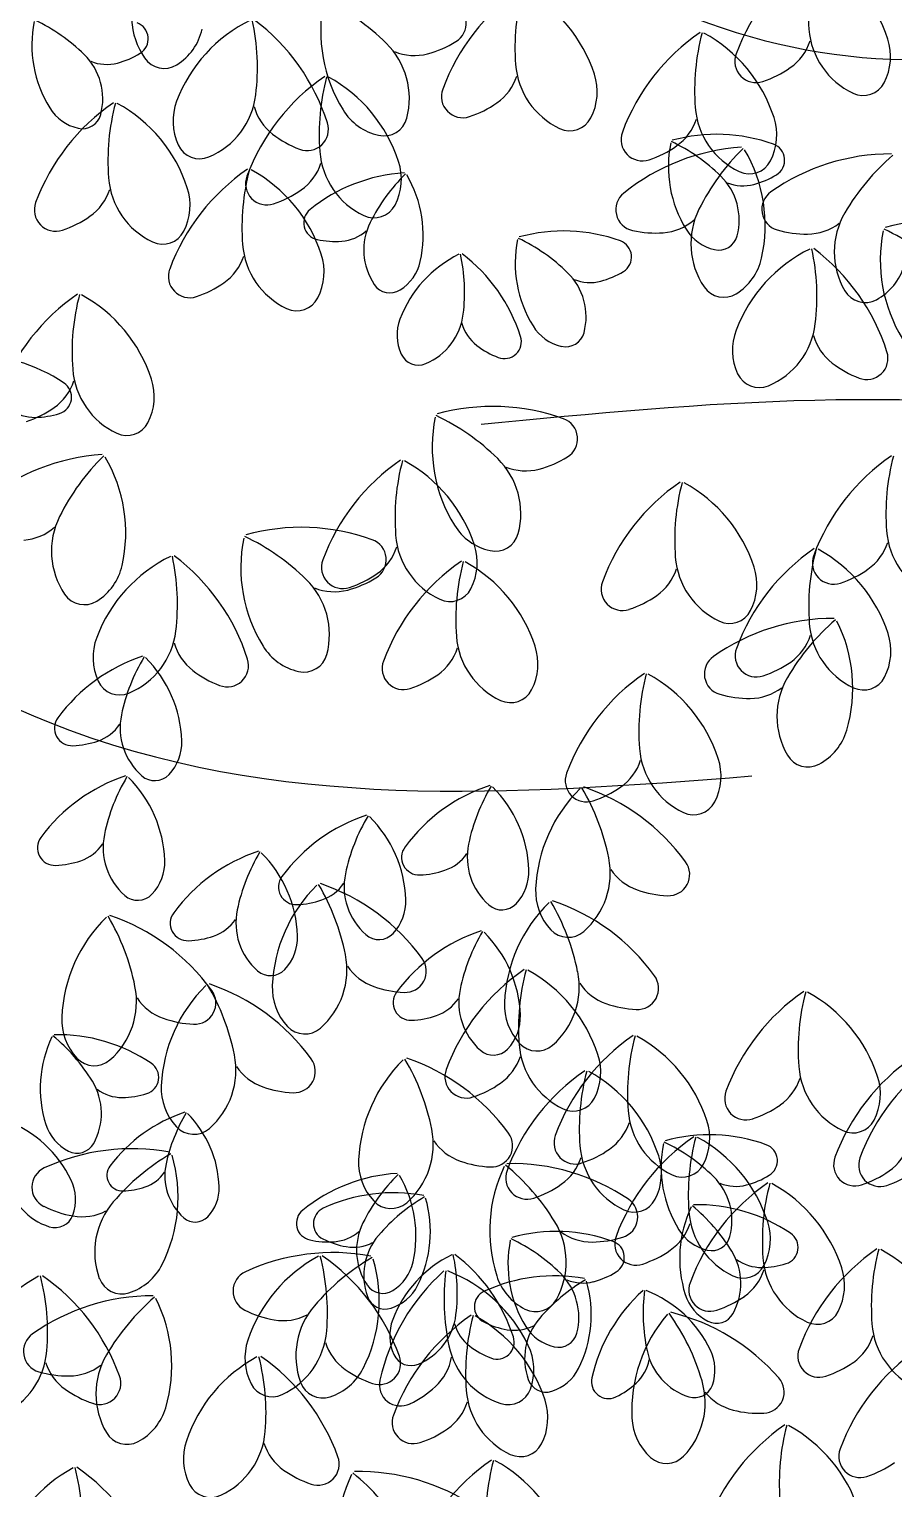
# Model space of a CAD drawing. Header units: millimetres. Extents: x 87938 to 265635, y 330093 to 434310.
# Drawn here: x 131349 to 131834, y 386126 to 386945 of the extents above; entities that cross this region are included whole.
import ezdxf

# ---------------------------------------------------------------- set-up
doc = ezdxf.new("R2010")
doc.units = ezdxf.units.MM

# ---------------------------------------------------------------- blocks, each defined once
blk = doc.blocks.new('A$C375B4AEE')
for centre, radius, start, end in [((3384.62, 5367.08), 117.21, 124.4099, 159.68568), ((3442.06, 5431.2), 126.82, 165.1974, 184.33018), ((3280.3, 5390.06), 83.66, 18.11828, 61.26609), ((2978.68, 5429.72), 43.37, 153.55975, 213.93822), ((3219.98, 5347.34), 117.21, 124.40991, 159.68568), ((3277.42, 5411.46), 126.82, 165.19739, 184.33018), ((3115.66, 5370.32), 83.66, 18.11828, 61.26609), ((3125.25, 5420.37), 83.66, 168.57019, 211.71798), ((2989.48, 5323.29), 126.82, 45.50611, 64.63896), ((3111.28, 5424.86), 11.93, 301.22092, 70.15068), ((2946.41, 5412.68), 66.93, 168.57017, 211.71799), ((2837.79, 5335.02), 101.45, 45.50612, 64.63893), ((2935.23, 5416.27), 9.54, 301.22097, 70.15077), ((3038.96, 5351.61), 83.66, 116.13134, 159.27912), ((2879.23, 5400.05), 126.82, 353.06731, 12.2001), ((2933.71, 5333.39), 117.21, 17.71178, 52.98751), ((2944, 5428.61), 31.77, 301.93249, 347.34798), ((3320.79, 5323.15), 117.21, 124.40991, 159.68568), ((3378.23, 5387.27), 126.82, 165.1974, 184.33018), ((3216.47, 5346.13), 83.66, 18.11828, 61.26609), ((3358.85, 5424.9), 43.37, 184.33018, 244.70863), ((3329.62, 5406.19), 31.77, 332.7028, 18.11842), ((2884.58, 5382.64), 34.69, 345.12756, 45.5061), ((2915.46, 5448.2), 47.1, 284.76883, 301.65603), ((3047.96, 5382.82), 43.37, 345.12777, 45.50616), ((3094.03, 5436.44), 29.57, 247.9291, 284.76879), ((3086.56, 5464.77), 58.87, 284.76883, 301.65603), ((3285.88, 5403.63), 11.93, 159.68548, 288.61535), ((3288.15, 5424.28), 29.57, 305.06741, 341.90735), ((2921.44, 5425.54), 23.65, 247.92911, 284.76879), ((2953.76, 5412.95), 13.32, 213.93831, 301.9325), ((3194.21, 5405.16), 43.37, 184.33018, 244.70863), ((3271.32, 5448.26), 58.87, 288.18028, 305.06753), ((3110.07, 5298.43), 117.21, 124.40991, 159.68568), ((3167.51, 5362.55), 126.82, 165.19739, 184.33018), ((3005.75, 5321.41), 83.66, 18.11828, 61.26609), ((3123.52, 5404.53), 29.57, 305.06741, 341.90735), ((3164.98, 5386.45), 31.77, 332.70281, 18.11841), ((3346.01, 5397.73), 13.32, 244.70857, 332.70271), ((2962.08, 5389.98), 43.37, 292.68876, 353.06731), ((3121.24, 5383.89), 11.93, 159.68548, 288.61535), ((2991.51, 5283.67), 117.21, 124.40989, 159.68567), ((2911.1, 5390.86), 25.42, 211.71809, 257.13338), ((3048.96, 5347.79), 126.82, 165.1974, 184.33018), ((2887.2, 5306.64), 83.66, 18.11828, 61.26612), ((2990.43, 5369.96), 31.77, 159.27914, 204.69471), ((3032.67, 5386.15), 29.57, 195.49015, 232.33003), ((3081.11, 5393.09), 31.77, 211.71802, 257.13344), ((3106.68, 5428.52), 58.87, 288.18028, 305.06753), ((3295.02, 5380.97), 43.37, 184.33018, 244.70863), ((2907.81, 5376.47), 10.66, 257.13332, 345.12751), ((3034, 5365.42), 11.93, 248.78218, 17.71199), ((3077, 5375.1), 13.32, 257.13344, 345.12771), ((3181.37, 5377.99), 13.32, 244.70857, 332.70275), ((3224.32, 5380.35), 29.57, 305.06741, 341.90735), ((3265.79, 5362.26), 31.77, 332.70281, 18.11841), ((3050.57, 5409.34), 58.87, 232.32996, 249.21713), ((3222.05, 5359.7), 11.93, 159.68548, 288.61535), ((3303.61, 5344.54), 66.93, 168.57017, 211.71799), ((3194.99, 5266.87), 101.45, 45.50614, 64.63893), ((3263.83, 5268.9), 93.77, 70.15065, 105.42638), ((2973.66, 5362.26), 13.32, 204.69451, 292.68898), ((3084.3, 5356.25), 43.37, 184.33018, 244.70863), ((3285.26, 5238.4), 117.21, 93.63962, 128.91536), ((3207.49, 5404.33), 58.87, 288.18028, 305.06753), ((3367.42, 5264.1), 126.82, 134.42706, 153.55984), ((3207.39, 5311.51), 83.66, 347.34801, 30.49574), ((3361.63, 5234.44), 117.21, 89.87296, 125.14868), ((3292.43, 5348.13), 9.54, 301.22118, 70.15099), ((3445.3, 5254.69), 126.82, 130.66038, 149.79321), ((3066.73, 5246.32), 117.21, 124.40991, 159.68568), ((3124.17, 5310.44), 126.82, 165.1974, 184.33018), ((2962.41, 5269.3), 83.66, 18.11828, 61.26612), ((3013.61, 5355.63), 29.57, 305.06741, 341.90735), ((3055.07, 5337.54), 31.77, 332.70281, 18.11841), ((3282.18, 5353.8), 13.32, 244.70857, 332.70275), ((2965.74, 5341.49), 43.37, 184.33017, 244.70868), ((3011.33, 5334.98), 11.93, 159.68541, 288.61535), ((3094.48, 5247.45), 93.77, 93.63959, 128.91535), ((3160.2, 5268.02), 101.45, 134.42706, 153.55988), ((3032.17, 5305.94), 66.93, 347.34795, 30.49576), ((3241.78, 5314.49), 34.69, 345.12755, 45.5061), ((3278.64, 5357.39), 23.65, 247.9292, 284.76879), ((3272.66, 5380.06), 47.1, 284.76879, 301.65603), ((2895.05, 5340.86), 29.57, 305.06747, 341.90732), ((2936.51, 5322.78), 31.77, 332.70281, 18.11841), ((2996.77, 5379.61), 58.87, 288.18028, 305.06753), ((3219.12, 5320.32), 11.93, 128.91529, 257.8448), ((3301.02, 5320.52), 11.93, 125.14876, 254.07841), ((2892.78, 5320.22), 11.93, 159.68548, 288.61516), ((3041.57, 5312.99), 9.54, 128.91497, 257.8448), ((3071.47, 5329.08), 13.32, 244.70857, 332.70275), ((3292.7, 5301.26), 43.37, 153.55973, 213.93819), ((3373.18, 5296.67), 43.37, 149.79323, 210.17164), ((2878.21, 5364.85), 58.87, 288.18028, 305.06753), ((3100.43, 5297.74), 34.69, 153.55992, 213.93834), ((3229.45, 5366.12), 58.87, 257.41002, 274.29717), ((3231.64, 5336.89), 29.57, 274.29725, 311.1369), ((3268.3, 5322.71), 25.42, 211.71814, 257.13338), ((3314.33, 5365.54), 58.87, 253.64335, 270.53052), ((3314.6, 5336.24), 29.57, 270.5305, 307.37017), ((3303.5, 5194.83), 126.82, 45.50611, 64.63896), ((3389.54, 5197.37), 117.21, 70.15066, 105.42638), ((2952.91, 5314.32), 13.32, 244.70857, 332.70275), ((3040.95, 5304.14), 43.37, 184.33017, 244.70863), ((3049.82, 5349.62), 47.1, 257.40997, 274.29716), ((3051.58, 5326.25), 23.65, 274.29717, 311.13707), ((3217.68, 5290.26), 66.93, 168.57017, 211.71799), ((3109.06, 5212.59), 101.45, 45.50614, 64.63893), ((3177.9, 5214.63), 93.77, 70.15067, 105.42637), ((3206.5, 5293.85), 9.54, 301.22118, 70.15099), ((3265.01, 5308.32), 10.66, 257.13354, 345.12756), ((3439.27, 5291.91), 83.66, 168.57019, 211.71798), ((2970.26, 5303.52), 29.57, 305.06747, 341.90732), ((3011.72, 5285.43), 31.77, 332.70281, 18.11841), ((3148.65, 5235.25), 66.93, 116.13136, 159.27911), ((3020.87, 5274), 101.45, 353.06731, 12.20006), ((3064.44, 5220.67), 93.77, 17.71175, 52.98748), ((3352.98, 5223.14), 83.66, 116.13137, 159.27918), ((3258.02, 5300.15), 31.77, 301.93249, 347.34799), ((3193.25, 5271.59), 126.82, 353.06731, 12.2001), ((3247.72, 5204.93), 117.21, 17.71173, 52.9875), ((2967.99, 5282.87), 11.93, 159.68548, 288.61516), ((3072.68, 5296.85), 25.42, 301.93259, 347.34791), ((3155.85, 5260.22), 34.69, 345.12755, 45.5061), ((3186.73, 5325.78), 47.1, 284.76879, 301.65603), ((3338.5, 5297.84), 31.77, 298.16592, 343.58138), ((2953.43, 5327.5), 58.87, 288.18028, 305.06753), ((3080.48, 5284.32), 10.66, 213.9385, 301.93243), ((3192.71, 5303.11), 23.65, 247.9292, 284.76879), ((3267.77, 5284.49), 13.32, 213.93831, 301.93265), ((2971.38, 5176.25), 117.21, 124.40989, 159.68567), ((3028.82, 5240.36), 126.82, 165.1974, 184.33018), ((2867.07, 5199.22), 83.66, 18.11828, 61.26612), ((3028.12, 5276.97), 13.32, 244.70857, 332.70275), ((3347.21, 5281.57), 13.32, 210.17136, 298.16605), ((3087.14, 5265.94), 34.69, 292.6888, 353.06731), ((3109.82, 5249.93), 25.42, 159.27912, 204.69446), ((3143.61, 5262.88), 23.65, 195.49006, 232.32989), ((3182.37, 5268.43), 25.42, 211.71814, 257.13338), ((3179.08, 5254.05), 10.66, 257.13354, 345.12756), ((3304.44, 5241.5), 31.77, 159.27917, 204.69454), ((3276.09, 5261.52), 43.37, 292.68876, 353.06731), ((3157.94, 5281.44), 47.1, 232.32996, 249.21717), ((3144.68, 5246.3), 9.54, 248.78208, 17.71163), ((3346.68, 5257.69), 29.57, 195.49015, 232.32994), ((2845.15, 5145.22), 93.77, 56.05367, 91.32939), ((3096.41, 5243.77), 10.66, 204.69443, 292.6889), ((3348.02, 5236.96), 11.93, 248.78218, 17.71163), ((2945.61, 5234.06), 43.37, 184.33017, 244.70868), ((3287.68, 5233.8), 13.32, 204.69451, 292.68898), ((3364.59, 5280.88), 58.87, 232.32992, 249.2171), ((2874.92, 5233.44), 29.57, 305.06747, 341.90732), ((2892.18, 5215.1), 9.54, 287.124, 56.05382), ((2916.38, 5215.36), 31.77, 332.70281, 18.11841), ((2881.06, 5227.44), 23.65, 233.83212, 270.6719), ((2858.08, 5257.43), 58.87, 288.18028, 305.06753), ((2880.78, 5250.88), 47.1, 270.67187, 287.55903), ((3187.81, 5187.25), 83.66, 168.57025, 211.71802), ((3052.03, 5090.17), 126.82, 45.50614, 64.63894), ((3138.08, 5092.71), 117.21, 70.15066, 105.42638), ((3173.83, 5191.74), 11.93, 301.22112, 70.15068), ((2932.78, 5206.9), 13.32, 244.70857, 332.70275), ((2926.39, 5065.89), 117.21, 93.63961, 128.91535), ((3008.54, 5091.6), 126.82, 134.42703, 153.55984), ((2848.51, 5139.01), 83.66, 347.34796, 30.49574), ((3152.64, 5083.06), 117.21, 124.40991, 159.68568), ((3210.09, 5147.18), 126.82, 165.19739, 184.33018), ((3048.33, 5106.04), 83.66, 18.11828, 61.26609), ((3110.52, 5149.7), 43.37, 345.12767, 45.50616), ((3149.12, 5231.66), 58.87, 284.76883, 301.65603), ((3428.17, 5085.55), 117.21, 124.40991, 159.68568), ((3485.61, 5149.67), 126.82, 165.1974, 184.33018), ((3156.59, 5203.32), 29.57, 247.9291, 284.76879), ((3309.61, 5070.79), 117.21, 124.40991, 159.68568), ((3367.05, 5134.91), 126.82, 165.1974, 184.33018), ((3205.29, 5093.77), 83.66, 18.11828, 61.26609), ((2933.82, 5128.76), 43.37, 153.55985, 213.93831), ((2872.76, 5164.39), 29.57, 274.29717, 311.13686), ((2944.62, 5022.32), 126.82, 45.50615, 64.63893), ((3030.67, 5024.87), 117.21, 70.15066, 105.42638), ((3126.87, 5140.88), 43.37, 184.33018, 244.70863), ((3143.67, 5159.97), 31.77, 211.71802, 257.13341), ((3139.56, 5141.99), 13.32, 257.13336, 345.12771), ((3402.4, 5143.37), 43.37, 184.33018, 244.70865), ((3080.39, 5119.41), 83.66, 168.57025, 211.71802), ((3066.42, 5123.9), 11.93, 301.22112, 70.15068), ((3056.18, 5140.26), 29.57, 305.06741, 341.90735), ((3097.64, 5122.18), 31.77, 332.70281, 18.11841), ((3384.82, 5033.44), 117.21, 124.4099, 159.68568), ((3442.26, 5097.56), 126.82, 165.1974, 184.33018), ((3280.5, 5056.42), 83.66, 18.11828, 61.26609), ((3331.7, 5142.75), 29.57, 305.06741, 341.90733), ((2994.1, 5050.64), 83.66, 116.13137, 159.27912), ((2899.14, 5127.64), 31.77, 301.93256, 347.34799), ((2834.37, 5099.08), 126.82, 353.06727, 12.20006), ((2888.85, 5032.42), 117.21, 17.71177, 52.9875), ((3053.91, 5119.61), 11.93, 159.68548, 288.61535), ((3186.74, 5026.33), 117.21, 124.40991, 159.68568), ((3244.18, 5090.45), 126.82, 165.19739, 184.33018), ((3082.42, 5049.3), 83.66, 18.11828, 61.26609), ((3283.84, 5128.61), 43.37, 184.33018, 244.70863), ((3329.43, 5122.1), 11.93, 159.68548, 288.61535), ((3003.1, 5081.85), 43.37, 345.12767, 45.50616), ((3041.7, 5163.81), 58.87, 284.76883, 301.65603), ((3039.35, 5164.24), 58.87, 288.18028, 305.06753), ((3213.15, 5127.99), 29.57, 305.06741, 341.90735), ((3254.61, 5109.9), 31.77, 332.70281, 18.11841), ((3314.87, 5166.73), 58.87, 288.18028, 305.06755), ((2908.9, 5111.98), 13.32, 213.93831, 301.9325), ((3049.17, 5135.47), 29.57, 247.9291, 284.76879), ((3114.04, 5113.71), 13.32, 244.70857, 332.70275), ((3210.87, 5107.34), 11.93, 159.68548, 288.61535), ((3196.31, 5151.97), 58.87, 288.18028, 305.06753), ((3329.45, 4973.75), 117.21, 89.87296, 125.14869), ((3271, 5101.44), 13.32, 244.70857, 332.70275), ((3413.12, 4994), 126.82, 130.66039, 149.79315), ((3359.05, 5091.26), 43.37, 184.33018, 244.70863), ((3256.54, 5051.82), 83.66, 343.58128, 26.72913), ((2945.57, 5069), 31.77, 159.27914, 204.69457), ((2917.22, 5089.01), 43.37, 292.68881, 353.06731), ((3160.97, 5084.14), 43.37, 184.33018, 244.70863), ((3288.36, 5090.64), 29.57, 305.06741, 341.90735), ((3329.82, 5072.55), 31.77, 332.7028, 18.11842), ((2987.81, 5085.18), 29.57, 195.49028, 232.32994), ((3036.25, 5092.12), 31.77, 211.71802, 257.13341), ((3090.28, 5083.52), 29.57, 305.06741, 341.90735), ((3131.74, 5065.44), 31.77, 332.70281, 18.11841), ((3286.08, 5069.99), 11.93, 159.68548, 288.61535), ((2972.09, 4977.71), 96.9, 108.32995, 143.60567), ((3032.4, 5015.49), 104.84, 149.1174, 168.25018), ((2894.49, 5019.85), 69.16, 2.03833, 45.18609), ((2989.14, 5064.45), 11.93, 248.78218, 17.71163), ((3032.14, 5074.14), 13.32, 257.13336, 345.12771), ((3088, 5062.88), 11.93, 159.68548, 288.61535), ((3268.83, 5059.84), 11.93, 125.14832, 254.07819), ((3271.52, 5114.62), 58.87, 288.18028, 305.06753), ((2928.8, 5061.29), 13.32, 204.69451, 292.68882), ((3005.71, 5108.38), 58.87, 232.32992, 249.2171), ((3073.44, 5107.51), 58.87, 288.18028, 305.06753), ((3289.48, 4963.37), 117.21, 124.40991, 159.68568), ((3346.92, 5027.49), 126.82, 165.19739, 184.33018), ((3185.16, 4986.35), 83.66, 18.11828, 61.26609), ((3341, 5035.99), 43.37, 149.79323, 210.17182), ((3346.21, 5064.09), 13.32, 244.70857, 332.70271), ((3148.13, 5056.98), 13.32, 244.70857, 332.70275), ((3282.14, 5104.86), 58.87, 253.64335, 270.53052), ((3282.41, 5075.55), 29.57, 270.53051, 307.37017), ((2902.03, 5029.35), 9.86, 143.60571, 272.53537), ((2908.56, 5045.23), 24.44, 288.98753, 325.82732), ((2964.85, 5029.54), 35.85, 168.25019, 228.6287), ((2900.68, 5068.14), 48.67, 272.10031, 288.98752), ((2937.35, 5021.37), 26.27, 316.62292, 2.03827), ((3306.32, 5037.15), 31.77, 298.16589, 343.58138), ((3263.71, 5021.19), 43.37, 184.33018, 244.70863), ((3315.02, 5020.89), 13.32, 210.17136, 298.16605), ((3193.02, 5020.56), 29.57, 305.06741, 341.90735), ((3234.48, 5002.48), 31.77, 332.70281, 18.11841), ((2962.52, 4910.54), 96.9, 108.32995, 143.60567), ((3022.83, 4948.32), 104.84, 149.1174, 168.25018), ((2884.92, 4952.68), 69.16, 2.03833, 45.18609), ((2948.44, 5010.9), 11.01, 228.62887, 316.62309), ((3190.74, 4999.92), 11.93, 159.68548, 288.61535), ((3166.89, 4905.18), 96.9, 108.32993, 143.60567), ((3227.2, 4942.96), 104.84, 149.1174, 168.25018), ((3089.29, 4947.32), 69.16, 2.03833, 45.18611), ((3245.79, 4935.67), 83.66, 134.42454, 177.57232), ((3078.93, 4931.53), 126.82, 11.36042, 30.49322), ((3151.57, 4885.34), 117.21, 36.00493, 71.28068), ((3176.18, 5044.55), 58.87, 288.18028, 305.06753), ((3250.87, 4994.02), 13.32, 244.70857, 332.70275), ((3097.81, 4888.53), 96.9, 108.32993, 143.60567), ((3158.12, 4926.3), 104.84, 149.1174, 168.25018), ((3020.21, 4930.66), 69.16, 2.03833, 45.18611), ((2892.46, 4962.18), 9.86, 143.60571, 272.53537), ((2955.29, 4962.37), 35.85, 168.25019, 228.6287), ((2898.99, 4978.06), 24.44, 288.98753, 325.82732), ((3037.05, 4868.25), 96.9, 108.32993, 143.60569), ((3097.36, 4906.03), 104.84, 149.1174, 168.25018), ((2959.45, 4910.38), 69.16, 2.03833, 45.18609), ((3096.83, 4956.83), 9.86, 143.60571, 272.53537), ((3103.36, 4972.7), 24.44, 288.98753, 325.82732), ((3159.66, 4957.01), 35.85, 168.25018, 228.62875), ((3160.75, 4947.97), 43.37, 310.98192, 11.36044), ((2891.11, 5000.97), 48.67, 272.10031, 288.98752), ((2927.79, 4954.2), 26.27, 316.62292, 2.03827), ((3095.48, 4995.61), 48.67, 272.10031, 288.98752), ((3132.16, 4948.85), 26.27, 316.62292, 2.03827), ((3228.97, 4966.49), 29.57, 213.78339, 250.62307), ((3236.75, 4947.23), 11.93, 267.07549, 36.0051), ((3097.99, 4881.41), 83.66, 134.42454, 177.57232), ((3027.75, 4940.17), 9.86, 143.60571, 272.53537), ((2931.14, 4877.27), 126.82, 11.36042, 30.49322), ((3003.78, 4831.07), 117.21, 36.00493, 71.28068), ((3034.29, 4956.05), 24.44, 288.98753, 325.82732), ((3090.58, 4940.35), 35.85, 168.25018, 228.62875), ((2938.87, 4943.73), 11.01, 228.62887, 316.62309), ((3026.4, 4978.95), 48.67, 272.10031, 288.98752), ((3063.08, 4932.19), 26.27, 316.62292, 2.03827), ((3193.95, 4937.87), 31.77, 177.57225, 222.98777), ((3061.45, 4867.69), 126.82, 11.36042, 30.49322), ((3134.09, 4821.5), 117.21, 36.00493, 71.28068), ((3238.7, 4994.14), 58.87, 250.6231, 267.51029), ((2813, 4859.42), 126.82, 11.36043, 30.49322), ((2885.65, 4813.22), 117.21, 36.00493, 71.28068), ((2966.99, 4919.89), 9.86, 143.60571, 272.53537), ((3029.82, 4920.07), 35.85, 168.25018, 228.62875), ((3143.24, 4938.37), 11.01, 228.62887, 316.62309), ((3228.31, 4871.83), 83.66, 134.42454, 177.57232), ((2979.86, 4863.56), 83.66, 134.42454, 177.57232), ((2973.53, 4935.77), 24.44, 288.98753, 325.82732), ((3162.12, 4823.63), 96.9, 108.32993, 143.60567), ((3180.45, 4925.29), 13.32, 222.9877, 310.982), ((2965.65, 4958.67), 48.67, 272.10031, 288.98752), ((3002.32, 4911.91), 26.27, 316.62292, 2.03827), ((3074.17, 4921.71), 11.01, 228.62887, 316.62309), ((3222.43, 4861.4), 104.84, 149.1174, 168.25018), ((3084.52, 4865.76), 69.16, 2.03833, 45.18611), ((3012.95, 4893.71), 43.37, 310.98192, 11.36044), ((3088.95, 4892.97), 11.93, 267.07549, 36.0051), ((3013.41, 4901.43), 11.01, 228.62887, 316.62309), ((3081.18, 4912.23), 29.57, 213.78339, 250.62307), ((3221.97, 4797.11), 117.21, 124.40991, 159.68568), ((3279.41, 4861.23), 126.82, 165.19739, 184.33018), ((3117.66, 4820.09), 83.66, 18.11828, 61.26609), ((3143.27, 4884.13), 43.37, 310.98192, 11.36044), ((2894.82, 4875.86), 43.37, 310.98196, 11.36043), ((3035.69, 4825.11), 83.66, 134.42454, 177.57232), ((2868.83, 4820.97), 126.82, 11.36042, 30.49322), ((2941.47, 4774.78), 117.21, 36.00493, 71.28068), ((3046.15, 4883.61), 31.77, 177.57225, 222.98777), ((3090.9, 4939.87), 58.87, 250.6231, 267.51029), ((3154.89, 4875.45), 35.85, 168.25018, 228.62875), ((3211.49, 4902.65), 29.57, 213.78339, 250.62307), ((3219.27, 4883.39), 11.93, 267.07549, 36.0051), ((2963.05, 4894.38), 29.57, 213.78339, 250.62307), ((2970.82, 4875.12), 11.93, 267.07549, 36.0051), ((3092.06, 4875.27), 9.86, 143.60571, 272.53537), ((3098.6, 4891.15), 24.44, 288.98753, 325.82732), ((3176.47, 4874.03), 31.77, 177.57225, 222.98777), ((3221.21, 4930.3), 58.87, 250.6231, 267.51029), ((3378.94, 4784.84), 117.21, 124.4099, 159.68568), ((3436.38, 4848.96), 126.82, 165.1974, 184.33018), ((3274.62, 4807.82), 83.66, 18.11828, 61.26609), ((2928.02, 4865.75), 31.77, 177.57225, 222.98777), ((2972.77, 4922.02), 58.87, 250.6231, 267.51029), ((3090.72, 4914.05), 48.67, 272.10031, 288.98752), ((3127.39, 4867.29), 26.27, 316.62292, 2.03827), ((3032.65, 4871.03), 13.32, 222.9877, 310.982), ((2951.08, 4827.18), 66.93, 154.4733, 197.62104), ((2826.82, 4778.3), 101.45, 31.40914, 50.54194), ((2894.08, 4763.51), 93.77, 56.05367, 91.32939), ((3196.2, 4854.93), 43.37, 184.33018, 244.70863), ((3162.97, 4861.45), 13.32, 222.9877, 310.982), ((3283.15, 4760.07), 117.21, 124.40993, 159.68564), ((3340.59, 4824.19), 126.82, 165.19739, 184.33018), ((3178.83, 4783.05), 83.66, 18.11828, 61.26609), ((2914.52, 4853.18), 13.32, 222.9877, 310.98187), ((2950.64, 4837.41), 43.37, 310.98192, 11.36044), ((3026.64, 4836.67), 11.93, 267.07549, 36.0051), ((3146.43, 4783.43), 83.66, 134.42454, 177.57232), ((2979.57, 4779.3), 126.82, 11.36042, 30.49322), ((3052.21, 4733.1), 117.21, 36.00493, 71.28068), ((3138.48, 4856.81), 11.01, 228.62887, 316.62309), ((3125.51, 4854.31), 29.57, 305.06741, 341.90735), ((3166.97, 4836.23), 31.77, 332.70281, 18.11841), ((3440.11, 4747.8), 117.21, 124.40993, 159.68564), ((3454.15, 4747.49), 117.21, 124.40991, 159.68568), ((2941.12, 4833.38), 9.54, 287.124, 56.05382), ((3018.87, 4855.93), 29.57, 213.78339, 250.62307), ((3123.23, 4833.66), 11.93, 159.68548, 288.61535), ((3256.07, 4740.38), 117.21, 124.40991, 159.68568), ((3313.51, 4804.5), 126.82, 165.19739, 184.33018), ((3151.75, 4763.35), 83.66, 18.11828, 61.26609), ((3353.17, 4842.66), 43.37, 184.33018, 244.70863), ((3323.94, 4823.95), 31.77, 332.7028, 18.11842), ((2883.8, 4813.1), 34.69, 331.03064, 31.40928), ((2929.99, 4845.73), 23.65, 233.83212, 270.6719), ((2983.84, 4827.31), 31.77, 177.57225, 222.98777), ((3028.59, 4883.57), 58.87, 250.6231, 267.51029), ((3108.67, 4878.29), 58.87, 288.18028, 305.06753), ((3280.2, 4821.39), 11.93, 159.68548, 288.61535), ((3282.48, 4842.04), 29.57, 305.06741, 341.90735), ((2929.72, 4869.17), 47.1, 270.67187, 287.55903), ((3183.37, 4827.76), 13.32, 244.70857, 332.70275), ((3265.64, 4866.02), 58.87, 288.18028, 305.06753), ((2841.17, 4746.66), 66.93, 25.68991, 68.83769), ((2991.84, 4732.46), 85.47, 108.0256, 143.30132), ((3045.22, 4765.5), 92.47, 148.81298, 167.94581), ((2923.59, 4769.99), 61, 1.73403, 44.8817), ((3257.37, 4817.89), 43.37, 184.33018, 244.70863), ((3228.14, 4799.19), 31.77, 332.70281, 18.11841), ((3340.33, 4815.49), 13.32, 244.70857, 332.70271), ((2911.52, 4814.61), 25.42, 197.62094, 243.03656), ((2970.35, 4814.73), 13.32, 222.9877, 310.982), ((3061.38, 4795.73), 43.37, 310.98192, 11.36044), ((3137.38, 4794.99), 11.93, 267.07549, 36.0051), ((3184.41, 4796.63), 11.93, 159.68548, 288.61535), ((3186.68, 4817.27), 29.57, 305.06741, 341.90735), ((3259.76, 4707.35), 93.77, 70.15067, 105.42638), ((2935.6, 4676.1), 117.21, 79.54266, 114.81839), ((2904.83, 4801.45), 10.66, 243.03669, 331.03114), ((3129.61, 4814.25), 29.57, 213.78339, 250.62307), ((3230.3, 4798.19), 43.37, 184.33018, 244.70863), ((3169.85, 4841.25), 58.87, 288.18028, 305.06753), ((3317.24, 4703.34), 117.21, 124.40993, 159.68568), ((3299.53, 4782.98), 66.93, 168.57024, 211.71799), ((3190.92, 4705.31), 101.45, 45.50617, 64.63895), ((3374.68, 4767.46), 126.82, 165.1974, 184.33018), ((3212.92, 4726.32), 83.66, 18.11828, 61.26609), ((3288.36, 4786.57), 9.54, 301.22118, 70.15083), ((3343.65, 4805), 29.57, 305.06741, 341.90733), ((3021.54, 4681.02), 126.82, 120.33009, 139.46286), ((2877.87, 4765.98), 83.66, 333.251, 16.39875), ((2985.71, 4778.21), 31.62, 167.94581, 228.32427), ((3094.58, 4785.63), 31.77, 177.57225, 222.98777), ((3139.33, 4841.9), 58.87, 250.6231, 267.51029), ((3148.82, 4667.72), 117.21, 56.05368, 91.3294), ((3159.61, 4797.57), 29.57, 305.06741, 341.90735), ((3201.07, 4779.49), 31.77, 332.70281, 18.11841), ((3244.54, 4790.73), 13.32, 244.70857, 332.70275), ((3341.37, 4784.35), 11.93, 159.68548, 288.61535), ((3355.41, 4784.04), 11.93, 159.68544, 288.61526), ((2891.4, 4771.66), 11.93, 114.81859, 243.7477), ((2930.29, 4778.34), 8.7, 143.30093, 272.23074), ((2936.13, 4792.32), 21.56, 288.68306, 325.52295), ((3090.4, 4685.89), 93.77, 93.63959, 128.91535), ((3156.12, 4706.46), 101.45, 134.42703, 153.55984), ((3028.1, 4744.38), 66.93, 347.34795, 30.49576), ((3220.07, 4747.3), 83.66, 154.47325, 197.62107), ((3064.74, 4686.21), 126.82, 31.40916, 50.54196), ((3157.33, 4776.93), 11.93, 159.68548, 288.61535), ((3237.7, 4752.93), 34.69, 345.12767, 45.50619), ((3268.58, 4818.5), 47.1, 284.76876, 301.65598), ((3326.81, 4828.98), 58.87, 288.18028, 305.06755), ((3340.85, 4828.67), 58.87, 288.1803, 305.06755), ((2899.79, 4782.57), 34.69, 191.9017, 252.28014), ((2878.58, 4764.66), 25.42, 340.2744, 25.68992), ((2929.28, 4812.56), 42.93, 271.79599, 288.68311), ((2961.41, 4771.14), 23.17, 316.31858, 1.73379), ((3082.38, 4674.79), 93.77, 79.54265, 114.81839), ((3142.77, 4821.56), 58.87, 288.18028, 305.06753), ((3358.81, 4677.42), 117.21, 124.4099, 159.68568), ((3274.56, 4795.83), 23.65, 247.9292, 284.76879), ((3416.25, 4741.54), 126.82, 165.1974, 184.33018), ((3254.49, 4700.4), 83.66, 18.11828, 61.26609), ((2912.57, 4813.57), 58.87, 243.313, 260.20026), ((2958.12, 4735.26), 43.37, 139.46294, 199.84128), ((3047.03, 4751.24), 9.54, 114.81833, 243.74791), ((3081.09, 4773.05), 13.32, 222.9877, 310.982), ((3151.14, 4678.72), 101.45, 120.33007, 139.46288), ((3036.2, 4746.69), 66.93, 333.25103, 16.39876), ((3207.61, 4755.06), 11.93, 287.12409, 56.05382), ((3217.46, 4771.03), 13.32, 244.70857, 332.70275), ((3309.96, 4731.75), 66.93, 154.47325, 197.62105), ((3185.7, 4682.88), 101.45, 31.40918, 50.54199), ((3252.96, 4668.08), 93.77, 56.05367, 91.32941), ((2892.47, 4759.67), 10.66, 252.28031, 340.27444), ((2907.58, 4784.69), 29.57, 260.2003, 297.03997), ((2971.14, 4761.85), 9.72, 228.32439, 316.31847), ((3037.49, 4751.43), 9.54, 128.91528, 257.8448), ((3096.35, 4736.18), 34.69, 153.5598, 213.93834), ((3135.97, 4729.7), 43.37, 331.03071, 31.40921), ((3291.47, 4761.16), 43.37, 184.33018, 244.70858), ((3262.24, 4742.45), 31.77, 332.70294, 18.11827), ((3047.5, 4764.69), 23.65, 274.29717, 311.13694), ((3100.4, 4722.11), 34.69, 139.46285, 199.84132), ((3173.82, 4653.07), 93.77, 70.15067, 105.42638), ((3193.71, 4770.49), 29.57, 233.83223, 270.67179), ((3193.37, 4799.79), 58.87, 270.67181, 287.559), ((3218.5, 4739.89), 11.93, 159.68584, 288.61535), ((3220.78, 4760.54), 29.57, 305.0675, 341.9072), ((3264.22, 4761.15), 25.42, 211.71799, 257.13342), ((3260.94, 4746.77), 10.66, 257.13363, 345.12756), ((3299.99, 4737.96), 9.54, 287.12423, 56.05355), ((3045.74, 4788.07), 47.1, 257.40999, 274.29716), ((3063.96, 4784.76), 47.1, 243.313, 260.20022), ((3059.97, 4761.66), 23.65, 260.20019, 297.03986), ((3213.6, 4728.7), 66.93, 168.57024, 211.71799), ((3104.98, 4651.04), 101.45, 45.50617, 64.63895), ((3202.42, 4732.29), 9.54, 301.22118, 70.15083), ((3203.94, 4784.52), 58.87, 288.18028, 305.06749), ((3242.68, 4717.67), 34.69, 331.03072, 31.40913), ((3419.98, 4640.38), 117.21, 124.40993, 159.68568), ((3477.42, 4704.5), 126.82, 165.19736, 184.33018), ((3315.66, 4663.36), 83.66, 18.11828, 61.26607), ((2924.21, 4742.62), 31.77, 287.83558, 333.25108), ((3048.49, 4617.81), 117.21, 79.54264, 114.81839), ((3080.01, 4659.27), 83.66, 118.34456, 161.49232), ((3134.43, 4622.73), 126.82, 120.33007, 139.46286), ((2918.53, 4701.51), 126.82, 355.28049, 14.41327), ((2975.53, 4637), 117.21, 19.92497, 55.2007), ((2990.76, 4707.69), 83.66, 333.251, 16.39875), ((3144.57, 4673.69), 66.93, 116.13139, 159.27917), ((3068.6, 4735.29), 25.42, 301.93259, 347.34791), ((3016.79, 4712.44), 101.45, 353.06726, 12.20006), ((3060.37, 4659.12), 93.77, 17.71175, 52.98748), ((3278.63, 4733.99), 13.32, 244.70872, 332.70275), ((3288.87, 4750.3), 23.65, 233.83212, 270.67181), ((3288.6, 4773.74), 47.1, 270.67182, 287.55903), ((3333.04, 4735.24), 43.37, 184.33018, 244.70863), ((2922.96, 4648.06), 83.66, 118.34456, 161.49233), ((2761.48, 4690.3), 126.82, 355.28049, 14.41327), ((2818.49, 4625.8), 117.21, 19.92496, 55.20071), ((2929.86, 4725.06), 13.32, 199.84152, 287.83573), ((3004.29, 4713.38), 11.93, 114.81859, 243.7477), ((3189.12, 4637.63), 117.21, 131.98153, 167.25727), ((3237.61, 4708.76), 126.82, 172.76898, 191.90176), ((3082.68, 4646.66), 83.66, 25.68983, 68.83768), ((3172.69, 4628.16), 93.77, 79.54265, 114.81839), ((3170.62, 4731.6), 31.77, 197.62106, 243.03639), ((3241.45, 4632.09), 101.45, 120.33007, 139.46288), ((3151.77, 4698.66), 34.69, 345.12767, 45.50619), ((3188.63, 4741.56), 23.65, 247.9292, 284.76879), ((3126.51, 4700.06), 66.93, 333.25103, 16.39876), ((3182.65, 4764.22), 47.1, 284.76876, 301.65598), ((3262.34, 4734.61), 29.57, 305.06741, 341.90735), ((3303.81, 4716.53), 31.77, 332.70281, 18.11841), ((2947.25, 4593.52), 117.21, 89.87295, 125.14869), ((3076.41, 4722.76), 10.66, 213.93814, 301.93243), ((3073.27, 4728), 25.42, 287.83559, 333.25095), ((3137.34, 4704.61), 9.54, 114.81833, 243.74791), ((3285.2, 4644.01), 93.77, 131.98151, 167.25725), ((3323.99, 4700.91), 101.45, 172.76896, 191.90173), ((3200.05, 4651.23), 66.93, 25.68991, 68.83766), ((3270.4, 4719.18), 25.42, 197.62111, 243.03648), ((3260.07, 4713.97), 11.93, 159.68548, 288.61535), ((3030.92, 4613.77), 126.82, 130.66038, 149.79322), ((2874.34, 4671.59), 83.66, 343.58128, 26.72912), ((3025.46, 4755.28), 58.87, 243.31296, 260.20022), ((3071.01, 4676.97), 43.37, 139.46294, 199.84126), ((3077.79, 4713.95), 10.66, 199.84124, 287.83548), ((3162.25, 4715.15), 13.32, 243.03653, 331.03045), ((3245.51, 4758.6), 58.87, 288.18028, 305.06753), ((3020.47, 4726.4), 29.57, 260.20023, 297.03997), ((3105.74, 4688.38), 25.42, 159.27912, 204.69446), ((3192.29, 4603.13), 117.21, 124.40991, 159.68568), ((3083.06, 4704.39), 34.69, 292.6888, 353.06731), ((3139.53, 4701.32), 23.65, 195.49025, 232.32989), ((3249.73, 4667.25), 126.82, 165.19739, 184.33018), ((3087.97, 4626.11), 83.66, 18.11828, 61.26609), ((3154.27, 4738.13), 47.1, 243.313, 260.20022), ((3190.71, 4675.48), 34.69, 139.46285, 199.84132), ((3299.79, 4646.07), 83.66, 139.51579, 182.66358), ((3133.96, 4627.14), 126.82, 16.45169, 35.58449), ((3210.41, 4587.57), 117.21, 41.09617, 76.37194), ((3263.7, 4706.03), 10.66, 243.03649, 331.03065), ((3320.2, 4708.07), 13.32, 244.70857, 332.70275), ((3394.21, 4698.2), 43.37, 184.33018, 244.70861), ((2886.63, 4679.61), 11.93, 125.14876, 254.07822), ((3001.7, 4694.64), 43.37, 294.90204, 355.28048), ((3140.6, 4684.74), 9.54, 248.78208, 17.71163), ((3150.28, 4715.03), 23.65, 260.20019, 297.03986), ((3178.29, 4706.88), 25.42, 211.71799, 257.13342), ((3175, 4692.49), 10.66, 257.13363, 345.12756), ((3323.52, 4697.58), 29.57, 305.0675, 341.90719), ((2844.65, 4683.44), 43.37, 294.90199, 355.28048), ((3030.8, 4675.74), 31.77, 161.49231, 206.90783), ((3072.38, 4693.54), 29.57, 197.70338, 234.5431), ((3155.95, 4691.55), 43.37, 191.90183, 252.28018), ((3153.86, 4719.88), 47.1, 232.32996, 249.21717), ((3129.44, 4669.15), 31.77, 340.27449, 25.68999), ((3258.67, 4687.14), 34.69, 191.90168, 252.2802), ((3237.46, 4669.23), 25.42, 340.27443, 25.68996), ((3321.24, 4676.93), 11.93, 159.68584, 288.61535), ((3443.01, 4584.1), 117.21, 124.40991, 159.68568), ((2915.34, 4682.34), 29.57, 197.70338, 234.54317), ((2900.21, 4695.33), 29.57, 270.5305, 307.3701), ((2958.8, 4655.76), 43.37, 149.79323, 210.17164), ((3045.52, 4602.77), 83.66, 118.34456, 161.49232), ((2884.05, 4645.01), 126.82, 355.28049, 14.41327), ((2941.05, 4580.5), 117.21, 19.92497, 55.2007), ((3037.1, 4684.34), 31.77, 287.83558, 333.25108), ((3074.52, 4672.88), 11.93, 250.99544, 19.92498), ((3092.33, 4682.21), 10.66, 204.69443, 292.6889), ((3085.96, 4681.62), 29.57, 312.63898, 349.47877), ((3163.58, 4681.37), 25.42, 287.83559, 333.25095), ((3202.67, 4679.2), 23.65, 312.63914, 349.47869), ((3306.68, 4721.56), 58.87, 288.18028, 305.06749), ((2899.94, 4724.63), 58.87, 253.64335, 270.53052), ((2917.47, 4661.68), 11.93, 250.99544, 19.92491), ((3042.75, 4666.78), 13.32, 199.84152, 287.83556), ((3089.38, 4717.41), 58.87, 234.54314, 251.43035), ((3086.43, 4660.85), 11.93, 167.25721, 296.18664), ((3168.1, 4667.32), 10.66, 199.84124, 287.83548), ((3203.04, 4662.59), 9.54, 167.2572, 296.18686), ((3186.79, 4696.44), 47.1, 295.75189, 312.63912), ((3213.99, 4650.77), 43.37, 316.07322, 16.45167), ((3289.76, 4656.78), 11.93, 272.16648, 41.09622), ((2932.34, 4706.21), 58.87, 234.54314, 251.43035), ((3014.35, 4667.39), 13.32, 206.90764, 294.90217), ((3066.11, 4703.17), 58.87, 295.75186, 312.63906), ((3166.51, 4660.95), 43.37, 184.33018, 244.70863), ((3146.81, 4662.93), 13.32, 252.2801, 340.2746), ((3251.35, 4664.25), 10.66, 252.28031, 340.27451), ((3280.3, 4675.27), 29.57, 218.8746, 255.71433), ((2924.12, 4656.92), 31.77, 298.16595, 343.5814), ((3095.82, 4660.33), 29.57, 305.06741, 341.90735), ((3137.28, 4642.24), 31.77, 332.70281, 18.11841), ((3287.54, 4703.67), 58.87, 255.71437, 272.60151), ((3093.55, 4639.68), 11.93, 159.68548, 288.61535), ((3247.96, 4643.66), 31.77, 182.6635, 228.07899), ((3368.3, 4541.59), 117.21, 124.4099, 159.68568), ((3425.75, 4605.71), 126.82, 165.1974, 184.33018), ((3263.99, 4564.57), 83.66, 18.11828, 61.26609), ((2932.82, 4640.66), 13.32, 210.17145, 298.16605), ((2996.32, 4619.24), 31.77, 161.49231, 206.90783), ((2967.22, 4638.14), 43.37, 294.90204, 355.28048), ((3078.99, 4684.31), 58.87, 288.18028, 305.06753), ((3037.9, 4637.04), 29.57, 197.70338, 234.5431), ((3153.68, 4633.78), 13.32, 244.70857, 332.70275), ((3235.63, 4629.93), 13.32, 228.07885, 316.07338), ((3344.27, 4620.65), 11.93, 159.68548, 288.61526), ((2942.36, 4540.51), 83.66, 118.34457, 161.49235), ((2780.89, 4582.75), 126.82, 355.28049, 14.41327), ((2837.89, 4518.24), 117.21, 19.92498, 55.20072), ((3054.9, 4660.91), 58.87, 234.54314, 251.43035), ((3040.04, 4616.38), 11.93, 250.99544, 19.92498), ((3203.67, 4521.85), 117.21, 124.40991, 159.68568), ((3261.11, 4585.97), 126.82, 165.19739, 184.33018), ((3099.35, 4544.83), 83.66, 18.11828, 61.26609), ((3329.71, 4665.28), 58.87, 288.1803, 305.06755), ((2979.87, 4610.89), 13.32, 206.90764, 294.90217), ((3134.43, 4574.47), 83.66, 154.47325, 197.62102), ((2979.1, 4513.38), 126.82, 31.40916, 50.54196), ((3063.18, 4494.88), 117.21, 56.05368, 91.3294)]:
    blk.add_arc(centre, radius, start, end)
for points in [[(2022.73, 5685.31), (2645.55, 5579.1), (2934.18, 5654.97), (3192.42, 5457.71), (3435.47, 5412.19), (3784.86, 5776.35), (4088.68, 5973.61), (4453.26, 5897.74), (4802.64, 5624.62), (4924.17, 5321.15), (4893.79, 5184.59), (4559.59, 5139.07), (4362.11, 5230.11), (4088.68, 5305.98), (3891.2, 5169.42), (3511.43, 5199.76), (3131.66, 5199.76)], [(1794.87, 5245.28), (2098.68, 5169.42), (2220.21, 5093.55), (2493.64, 5078.38), (2630.36, 5123.9), (2888.6, 5032.86), (3283.56, 5002.51)]]:
    blk.add_spline(points, degree=3)

msp = doc.modelspace()

# ---------------------------------------------------------------- block references
msp.add_blockref('A$C375B4AEE', (128470.99, 381523.37))

doc.saveas('drawing.dxf')
